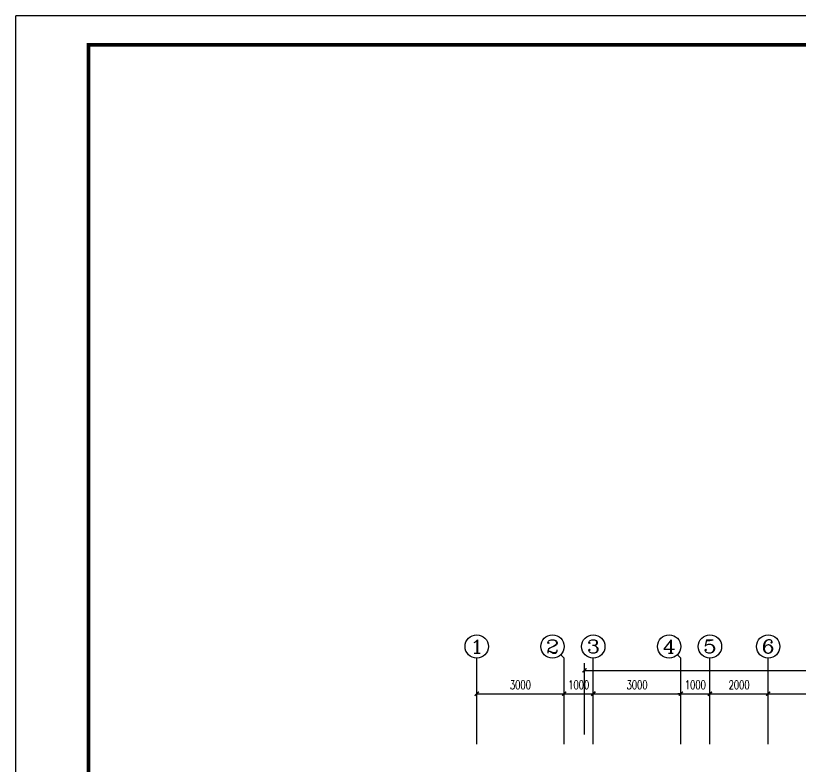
# Model space of a CAD drawing. Extents: x 190999 to 834799, y -200814 to 215286.
# Drawn here: x 190999 to 217912, y -38054 to -12314 of the extents above; entities that cross this region are included whole.
import ezdxf
from ezdxf.enums import TextEntityAlignment as Align

# ---------------------------------------------------------------- set-up
doc = ezdxf.new("R2010")
doc.units = 0
doc.header["$LTSCALE"] = 1000
doc.header["$MEASUREMENT"] = 0
for name, color, linetype in [('AXIS', 3, 'Continuous'), ('AXIS_TEXT', 7, 'Continuous'), ('图框', 189, 'Continuous')]:
    doc.layers.add(name, color=color, linetype=linetype)
doc.styles.add('_TCH_AXIS', font='COMPLEX', dxfattribs={"bigfont": 'GBCBIG'})
doc.styles.add('COMPLEX', font='COMPLEX')
doc.styles.add('DIM_FONT', font='SIMPLEX', dxfattribs={"width": 0.7, "bigfont": 'GBCBIG'})
doc.dimstyles.new('DIMN', dxfattribs={"dimtxt": 300, "dimasz": 100, "dimexe": 250, "dimexo": 300, "dimgap": 150, "dimtad": 1, "dimdec": 0, "dimzin": 0, "dimdsep": 46, "dimtxsty": 'DIM_FONT', "dimblk": 'ARCHTICK', "dimcen": 0.09, "dimclrt": 7, "dimazin": 2, "dimtfac": 1, "dimtdec": 0, "dimtix": 1, "dimtmove": 2, "dimatfit": 3, "dimfxl": 0, "dimtolj": 1, "dimtzin": 0, "dimarcsym": 0})

# ---------------------------------------------------------------- blocks, each defined once
blk = doc.blocks.new('TJAD_TK_A0')
at = {"layer": '图框'}
for p in [(2162, 399.3), (973, -441.7)]:
    blk.add_line(p, (973, 399.3), dxfattribs=at)
at = {"layer": '图框', "const_width": 1.2}
blk.add_lwpolyline([(2152, -431.7), (2152, 389.3), (998, 389.3), (998, -431.7)], close=True, dxfattribs=at)
blk = doc.blocks.new('_ArchTick')
at = {"const_width": 0.5}
blk.add_lwpolyline([(-0.7, -0.7), (0.7, 0.7)], dxfattribs=at)
blk = doc.blocks.new('*D1297')
at = {"layer": 'AXIS', "color": 0, "lineweight": -2}
for p, q in [((206812, -36964), (206812, -35314)), ((209811, -36964), (209811, -35314)), ((206812, -35564), (209811, -35564))]:
    blk.add_line(p, q, dxfattribs=at)
at = {"layer": 'Defpoints', "color": 0}
for p in [(209811, -35564), (206812, -37264), (209811, -37264)]:
    blk.add_point(p, dxfattribs=at)
at = {"layer": 'AXIS', "color": 0, "lineweight": -2, "xscale": 100, "yscale": 100, "zscale": 100, "rotation": 180}
blk.add_blockref('_ArchTick', (206812, -35564), dxfattribs=at)
at = {"layer": 'AXIS', "color": 0, "lineweight": -2, "xscale": 100, "yscale": 100, "zscale": 100}
blk.add_blockref('_ArchTick', (209811, -35564), dxfattribs=at)
at = {"layer": 'AXIS', "color": 7, "insert": (208311, -35264), "char_height": 300, "attachment_point": 5, "style": 'DIM_FONT'}
blk.add_mtext('\\A1;3000', dxfattribs=at)
blk = doc.blocks.new('*D1298')
at = {"layer": 'AXIS', "color": 0, "lineweight": -2}
for p, q in [((209811, -36964), (209811, -35314)), ((210812, -36964), (210812, -35314)), ((209811, -35564), (210812, -35564))]:
    blk.add_line(p, q, dxfattribs=at)
at = {"layer": 'Defpoints', "color": 0}
for p in [(210812, -35564), (209811, -37264), (210812, -37264)]:
    blk.add_point(p, dxfattribs=at)
at = {"layer": 'AXIS', "color": 0, "lineweight": -2, "xscale": 100, "yscale": 100, "zscale": 100, "rotation": 180}
blk.add_blockref('_ArchTick', (209811, -35564), dxfattribs=at)
at = {"layer": 'AXIS', "color": 0, "lineweight": -2, "xscale": 100, "yscale": 100, "zscale": 100}
blk.add_blockref('_ArchTick', (210812, -35564), dxfattribs=at)
at = {"layer": 'AXIS', "color": 7, "insert": (210311, -35264), "char_height": 300, "attachment_point": 5, "style": 'DIM_FONT'}
blk.add_mtext('\\A1;1000', dxfattribs=at)
blk = doc.blocks.new('*D1299')
at = {"layer": 'AXIS', "color": 0, "lineweight": -2}
for p, q in [((210812, -36964), (210812, -35314)), ((213812, -36964), (213812, -35314)), ((210812, -35564), (213812, -35564))]:
    blk.add_line(p, q, dxfattribs=at)
at = {"layer": 'Defpoints', "color": 0}
for p in [(213812, -35564), (210812, -37264), (213812, -37264)]:
    blk.add_point(p, dxfattribs=at)
at = {"layer": 'AXIS', "color": 0, "lineweight": -2, "xscale": 100, "yscale": 100, "zscale": 100, "rotation": 180}
blk.add_blockref('_ArchTick', (210812, -35564), dxfattribs=at)
at = {"layer": 'AXIS', "color": 0, "lineweight": -2, "xscale": 100, "yscale": 100, "zscale": 100}
blk.add_blockref('_ArchTick', (213812, -35564), dxfattribs=at)
at = {"layer": 'AXIS', "color": 7, "insert": (212312, -35264), "char_height": 300, "attachment_point": 5, "style": 'DIM_FONT'}
blk.add_mtext('\\A1;3000', dxfattribs=at)
blk = doc.blocks.new('*D1300')
at = {"layer": 'AXIS', "color": 0, "lineweight": -2}
for p, q in [((213812, -36964), (213812, -35314)), ((214812, -36964), (214812, -35314)), ((213812, -35564), (213712, -35564)), ((213812, -35564), (214812, -35564)), ((214812, -35564), (214912, -35564))]:
    blk.add_line(p, q, dxfattribs=at)
at = {"layer": 'Defpoints', "color": 0}
for p in [(214812, -35564), (213812, -37264), (214812, -37264)]:
    blk.add_point(p, dxfattribs=at)
at = {"layer": 'AXIS', "color": 0, "lineweight": -2, "xscale": 100, "yscale": 100, "zscale": 100}
blk.add_blockref('_ArchTick', (213812, -35564), dxfattribs=at)
at = {"layer": 'AXIS', "color": 0, "lineweight": -2, "xscale": 100, "yscale": 100, "zscale": 100, "rotation": 180}
blk.add_blockref('_ArchTick', (214812, -35564), dxfattribs=at)
at = {"layer": 'AXIS', "color": 7, "insert": (214312, -35264), "char_height": 300, "attachment_point": 5, "style": 'DIM_FONT'}
blk.add_mtext('\\A1;1000', dxfattribs=at)
blk = doc.blocks.new('*D1301')
at = {"layer": 'AXIS', "color": 0, "lineweight": -2}
for p, q in [((214812, -36964), (214812, -35314)), ((216812, -36964), (216812, -35314)), ((214812, -35564), (216812, -35564))]:
    blk.add_line(p, q, dxfattribs=at)
at = {"layer": 'Defpoints', "color": 0}
for p in [(216812, -35564), (214812, -37264), (216812, -37264)]:
    blk.add_point(p, dxfattribs=at)
at = {"layer": 'AXIS', "color": 0, "lineweight": -2, "xscale": 100, "yscale": 100, "zscale": 100, "rotation": 180}
blk.add_blockref('_ArchTick', (214812, -35564), dxfattribs=at)
at = {"layer": 'AXIS', "color": 0, "lineweight": -2, "xscale": 100, "yscale": 100, "zscale": 100}
blk.add_blockref('_ArchTick', (216812, -35564), dxfattribs=at)
at = {"layer": 'AXIS', "color": 7, "insert": (215812, -35264), "char_height": 300, "attachment_point": 5, "style": 'DIM_FONT'}
blk.add_mtext('\\A1;2000', dxfattribs=at)
blk = doc.blocks.new('*D1302')
at = {"layer": 'AXIS', "color": 0, "lineweight": -2}
for p, q in [((216812, -36964), (216812, -35314)), ((220812, -36964), (220812, -35314)), ((216812, -35564), (220812, -35564))]:
    blk.add_line(p, q, dxfattribs=at)
at = {"layer": 'Defpoints', "color": 0}
for p in [(220812, -35564), (216812, -37264), (220812, -37264)]:
    blk.add_point(p, dxfattribs=at)
at = {"layer": 'AXIS', "color": 0, "lineweight": -2, "xscale": 100, "yscale": 100, "zscale": 100, "rotation": 180}
blk.add_blockref('_ArchTick', (216812, -35564), dxfattribs=at)
at = {"layer": 'AXIS', "color": 0, "lineweight": -2, "xscale": 100, "yscale": 100, "zscale": 100}
blk.add_blockref('_ArchTick', (220812, -35564), dxfattribs=at)
at = {"layer": 'AXIS', "color": 7, "insert": (218812, -35264), "char_height": 300, "attachment_point": 5, "style": 'DIM_FONT'}
blk.add_mtext('\\A1;4000', dxfattribs=at)
blk = doc.blocks.new('*D1312')
at = {"layer": 'AXIS', "color": 0, "lineweight": -2}
for p, q in [((210512, -36964), (210512, -34514)), ((283812, -36964), (283812, -34514)), ((210512, -34764), (283812, -34764))]:
    blk.add_line(p, q, dxfattribs=at)
at = {"layer": 'Defpoints', "color": 0}
for p in [(283812, -34764), (210512, -37264), (283812, -37264)]:
    blk.add_point(p, dxfattribs=at)
at = {"layer": 'AXIS', "color": 0, "lineweight": -2, "xscale": 100, "yscale": 100, "zscale": 100, "rotation": 180}
blk.add_blockref('_ArchTick', (210512, -34764), dxfattribs=at)
at = {"layer": 'AXIS', "color": 0, "lineweight": -2, "xscale": 100, "yscale": 100, "zscale": 100}
blk.add_blockref('_ArchTick', (283812, -34764), dxfattribs=at)
at = {"layer": 'AXIS', "color": 7, "insert": (247162, -34464), "char_height": 300, "attachment_point": 5, "style": 'DIM_FONT'}
blk.add_mtext('\\A1;73300', dxfattribs=at)
blk = doc.blocks.new('_AXISO')
blk.add_circle((0, 0), 0.5)
at = {"layer": 'AXIS_TEXT', "style": 'COMPLEX', "width": 1.041667}
blk.add_attdef('A', text='', height=0.56, dxfattribs=at).set_placement((-0.25, -0.28), (0.25, -0.28), align=Align.FIT)

msp = doc.modelspace()

# ---------------------------------------------------------------- linework, layer by layer
at = {"layer": 'AXIS'}
for p, q in [((206811.6, -37293.5), (206811.6, -34344.4)), ((209694, -34227.2), (209811.2, -34344.4)), ((209811.2, -37293.5), (209811.2, -34344.4)), ((210811.6, -37293.5), (210811.6, -34344.4)), ((213694.9, -34227.2), (213812.1, -34344.4)), ((213812.1, -37293.5), (213812.1, -34344.4)), ((214811.6, -37293.5), (214811.6, -34344.4)), ((216811.6, -37293.5), (216811.6, -34344.4))]:
    msp.add_line(p, q, dxfattribs=at)

# ---------------------------------------------------------------- block references
ref = msp.add_blockref('_AXISO', (206811.6, -33944.4), dxfattribs=dict(at, xscale=800, yscale=800, zscale=800))
ref.add_attrib('A', '1', dxfattribs={"layer": 'AXIS_TEXT', "height": 452.5, "style": '_TCH_AXIS', "width": 2.333333}).set_placement((206585.4, -34170.7), (207037.9, -34170.7), align=Align.FIT)
ref = msp.add_blockref('_AXISO', (209411.2, -33944.4), dxfattribs=dict(at, xscale=800, yscale=800, zscale=800))
ref.add_attrib('A', '2', dxfattribs={"layer": 'AXIS_TEXT', "height": 452.5, "style": '_TCH_AXIS', "width": 1.5}).set_placement((209184.9, -34170.7), (209637.5, -34170.7), align=Align.FIT)
ref = msp.add_blockref('_AXISO', (210811.6, -33944.4), dxfattribs=dict(at, xscale=800, yscale=800, zscale=800))
ref.add_attrib('A', '3', dxfattribs={"layer": 'AXIS_TEXT', "height": 452.5, "style": '_TCH_AXIS', "width": 1.5}).set_placement((210585.3, -34170.7), (211037.9, -34170.7), align=Align.FIT)
ref = msp.add_blockref('_AXISO', (213412.1, -33944.4), dxfattribs=dict(at, xscale=800, yscale=800, zscale=800))
ref.add_attrib('A', '4', dxfattribs={"layer": 'AXIS_TEXT', "height": 452.5, "style": '_TCH_AXIS', "width": 1.3125}).set_placement((213185.8, -34170.7), (213638.3, -34170.7), align=Align.FIT)
ref = msp.add_blockref('_AXISO', (214811.6, -33944.4), dxfattribs=dict(at, xscale=800, yscale=800, zscale=800))
ref.add_attrib('A', '5', dxfattribs={"layer": 'AXIS_TEXT', "height": 452.5, "style": '_TCH_AXIS', "width": 1.5}).set_placement((214585.3, -34170.7), (215037.9, -34170.7), align=Align.FIT)
ref = msp.add_blockref('_AXISO', (216811.6, -33944.4), dxfattribs=dict(at, xscale=800, yscale=800, zscale=800))
ref.add_attrib('A', '6', dxfattribs={"layer": 'AXIS_TEXT', "height": 452.5, "style": '_TCH_AXIS', "width": 1.5}).set_placement((216585.4, -34170.7), (217037.9, -34170.7), align=Align.FIT)
at = {"layer": '图框', "xscale": 100, "yscale": 100, "zscale": 100}
msp.add_blockref('TJAD_TK_A0', (93698.6, -52243.2), dxfattribs=at)

# ---------------------------------------------------------------- dimensions: what is measured, and where the dimension line sits
at = {"layer": 'AXIS'}
for p1, p2, distance, picture, middle in [((210511.6, -37263.5), (283811.6, -37263.5), 2500, '*D1312', (247161.6, -34463.5)), ((206811.6, -37263.5), (209811.2, -37263.5), 1700, '*D1297', (208311.4, -35263.5)), ((209811.2, -37263.5), (210811.6, -37263.5), 1700, '*D1298', (210311.4, -35263.5)), ((210811.6241, -37263.5155), (213812.0708, -37263.5155), 1700, '*D1299', (212311.8474, -35263.5155)), ((213812.0708, -37263.5155), (214811.6241, -37263.5155), 1700, '*D1300', (214311.8474, -35263.5155)), ((214811.6, -37263.5), (216811.6, -37263.5), 1700, '*D1301', (215811.6, -35263.5)), ((216811.6, -37263.5), (220811.6, -37263.5), 1700, '*D1302', (218811.6, -35263.5))]:
    dim = msp.add_aligned_dim(p1=p1, p2=p2, distance=distance, dimstyle='DIMN', dxfattribs=at)
    dim.commit()
    dim.dimension.update_dxf_attribs({"geometry": picture, "text_midpoint": middle})

doc.saveas('drawing.dxf')
